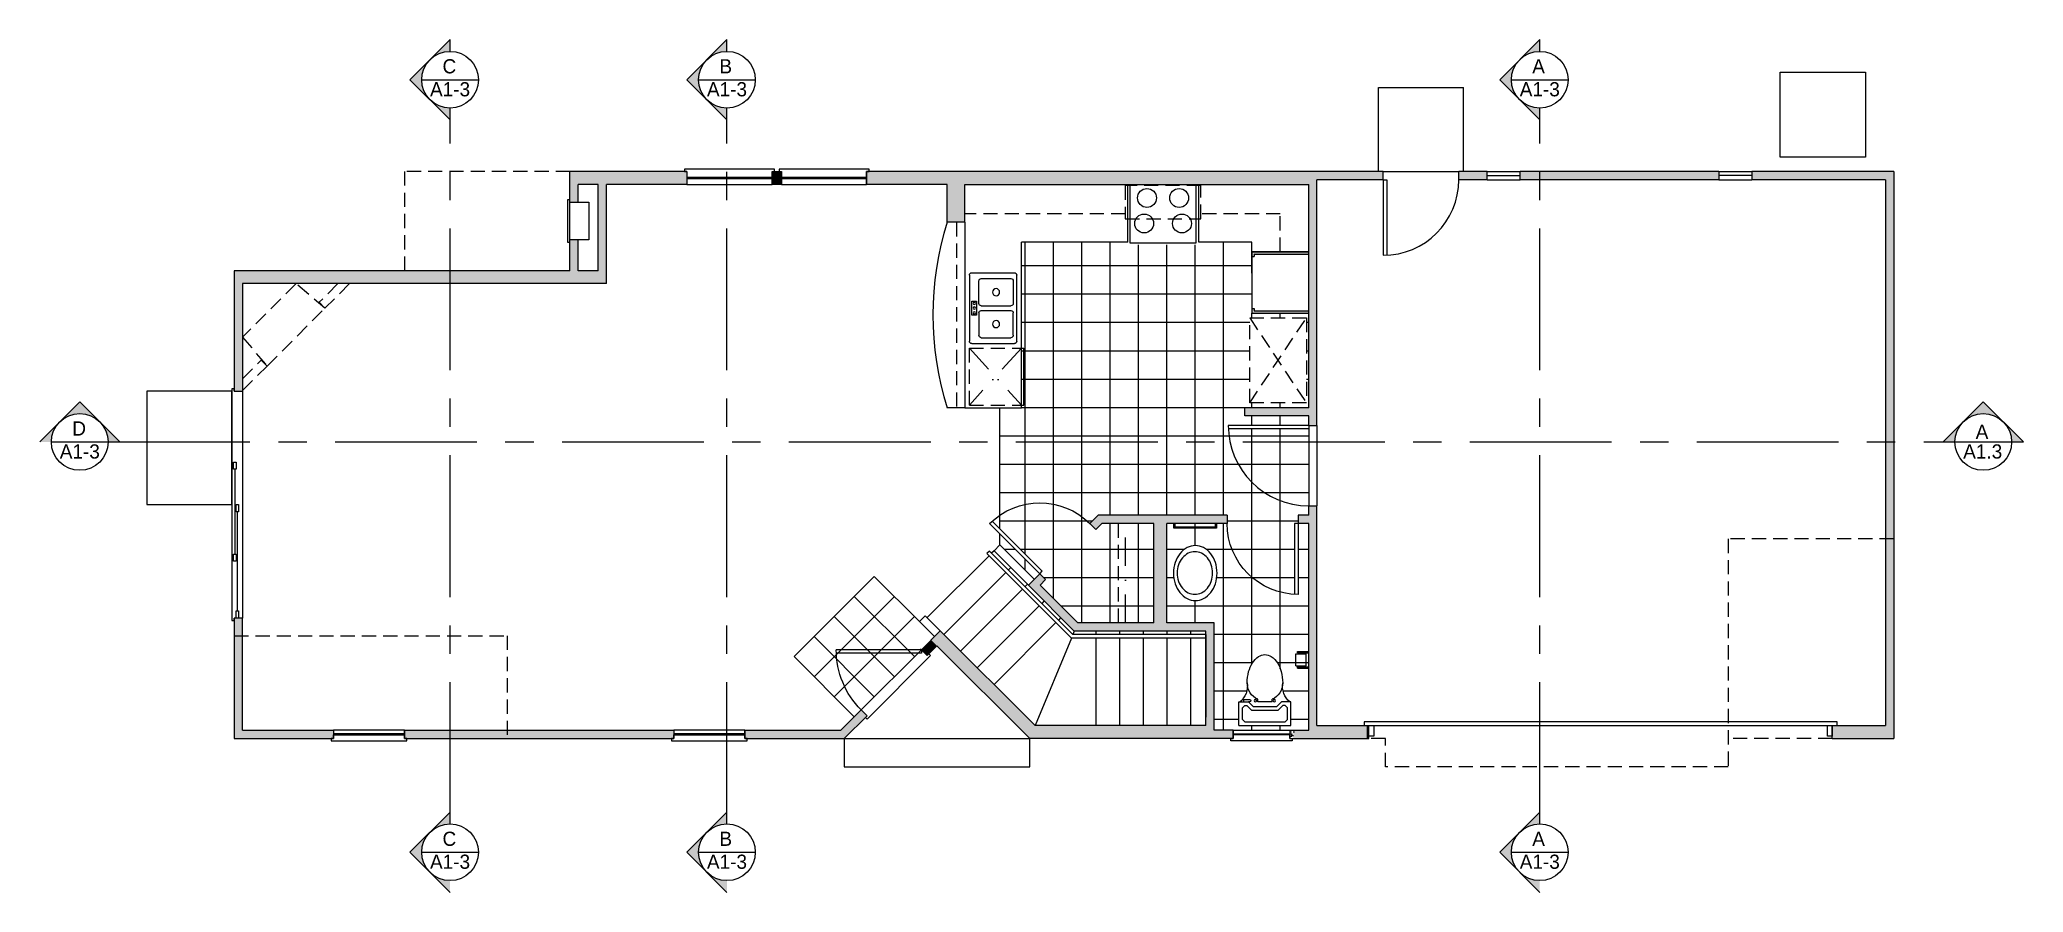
# Model space of a CAD drawing. Extents: x -784 to 55, y -305 to 56.
import ezdxf

# ---------------------------------------------------------------- set-up
doc = ezdxf.new("R2010")
doc.units = 0
doc.header["$LTSCALE"] = 48
doc.header["$MEASUREMENT"] = 0
for name, pattern in [('CENTER', [2, 1.25, -0.25, 0.25, -0.25]), ('DASHDOT2', [0.5, 0.25, -0.125, 0, -0.125]), ('HIDDEN2', [0.1875, 0.125, -0.0625])]:
    doc.linetypes.add(name, pattern=pattern)
doc.layers.get('0').update_dxf_attribs({"linetype": 'CONTINUOUS'})
for name, color, linetype in [('A-APPL', 14, 'CONTINUOUS'), ('A-BLDG-OUTLINE', 7, 'HIDDEN2'), ('A-BULK', 236, 'CONTINUOUS'), ('A-CAB-HI', 3, 'HIDDEN2'), ('A-CAB-LOW', 3, 'CONTINUOUS'), ('A-CONC', 7, 'CONTINUOUS'), ('A-DOOR-WDO', 1, 'CONTINUOUS'), ('A-DR', 1, 'CONTINUOUS'), ('A-FLOORING', 150, 'CONTINUOUS'), ('A-MISC', 6, 'CONTINUOUS'), ('A-PLUMB', 7, 'CONTINUOUS'), ('A-POCHE', 11, 'CONTINUOUS'), ('A-S&P', 3, 'DASHDOT2'), ('A-SECT-LINE', 6, 'CONTINUOUS'), ('A-STAIR', 3, 'CONTINUOUS'), ('A-WALL', 4, 'CONTINUOUS'), ('A-WALL-LOW', 7, 'CONTINUOUS'), ('FILLS', 1, 'CONTINUOUS')]:
    doc.layers.add(name, color=color, linetype=linetype)
doc.styles.add('ATT', font='txt')
doc.styles.get("Standard").update_dxf_attribs({"font": 'ERASMD.TTF', "height": 4.5})

# ---------------------------------------------------------------- blocks, each defined once
blk = doc.blocks.new('LF30-45')
for p, q in [((0, 1.06), (25.46, 26.52)), ((1.06, 0), (26.49, 25.43)), ((0, 1.06), (1.06, 0))]:
    blk.add_line(p, q)
blk.add_arc((0, 1.06), 36, 0, 45)
blk = doc.blocks.new('RT26')
at = {"layer": 'A-DOOR-WDO'}
for p, q in [((-1.5, 0), (-1.5, 29.96)), ((0, 0), (0, 30)), ((0, 0), (-1.5, 0))]:
    blk.add_line(p, q, dxfattribs=at)
blk.add_arc((0, 0), 30, 90, 180, dxfattribs=at)
blk = doc.blocks.new('A$C36AB04AC')
at = {"layer": 'A-DOOR-WDO'}
for p, q in [((0, 34), (-34, 34)), ((0, 34), (0, 32.5)), ((0, 32.5), (-33.96, 32.5))]:
    blk.add_line(p, q, dxfattribs=at)
blk.add_arc((0, 34), 34, 180, 270, dxfattribs=at)
blk = doc.blocks.new('15PTOI12')
at = {"color": 0, "linetype": 'ByBlock'}
for p, q in [((0, -11), (0, 11)), ((0, 11), (10, 11)), ((1.5, 8.5), (2.5, 9.5)), ((1.5, -8.5), (1.5, 8.5)), ((2.5, 9.5), (7.5, 9.5)), ((7.5, 9.5), (8.5, 8.5)), ((8.5, 8.5), (8.5, 7.62132)), ((10, 11), (10, 7)), ((6.5, 5.62132), (8.5, 7.62132)), ((6.5, -5.62132), (6.5, 5.62132)), ((8, 5), (10, 7)), ((8, -5), (8, 5)), ((10, 3), (10, -3)), ((10, 3), (11.126136, 3)), ((6.5, -5.62132), (8.5, -7.62132)), ((8, -5), (10, -7)), ((8.5, -8.5), (8.5, -7.62132)), ((10, -3), (11.126136, -3)), ((10, -6.5), (10, -7)), ((10, -11), (10, -7)), ((11, -9), (11, -6.5)), ((0, -11), (10, -11)), ((2.5, -9.5), (1.5, -8.5)), ((2.5, -9.5), (7.5, -9.5)), ((8.5, -8.5), (7.5, -9.5)), ((10, -9), (11, -9))]:
    blk.add_line(p, q, dxfattribs=at)
blk.add_lwpolyline([(18, -7.5, 0.063415), (22.795427, -6.889337, 0.076468), (26.485281, -5.303301, 0.107136), (29.197945, -2.662065, 0.147373), (30, 0, 0.147373), (29.197945, 2.662065, 0.107136), (26.485281, 5.303301, 0.076468), (22.795427, 6.889337, 0.063415), (18, 7.5, 0.063415)], format="xyb", dxfattribs=at)
for centre in [(10.5, 4), (10.5, -4)]:
    blk.add_circle(centre, 0.5, dxfattribs=at)
for centre, radius, start, end in [((16.779412, 16.411765), 8.994964, 221.088993, 277.798917), ((18, 0), 7.5, 90, 156.421822), ((10.5, -6.5), 0.5, 0, 180), ((16.779412, -16.411765), 8.994964, 82.201083, 138.911007), ((18, 0), 7.5, 203.578178, 270)]:
    blk.add_arc(centre, radius, start, end, dxfattribs=at)
at = {"color": 0, "linetype": 'ByBlock', "style": 'ATT'}
for tag, p, flags in [('ITEM', (0, -21), 3), ('ROOM_NUMBER', (0, -30), 1)]:
    blk.add_attdef(tag, p, '', height=6, dxfattribs=dict(at, flags=flags))
blk = doc.blocks.new('A$C32CF2DDC')
at = {"layer": 'A-PLUMB'}
for p, q in [((0, 1), (24, 1)), ((0, 0), (0, 1)), ((24, 0), (24, 1)), ((26, -21), (26, -3)), ((27, -2), (55, -2)), ((28.5, -17), (28.5, -4.5)), ((29.5, -3.5), (39, -3.5)), ((40, -17), (40, -4.5)), ((42, -17), (42, -4.5)), ((52.5, -3.5), (43, -3.5)), ((53.5, -17), (53.5, -4.5)), ((56, -21), (56, -3)), ((55, -22), (27, -22)), ((39, -18), (29.5, -18)), ((43, -18), (52.5, -18))]:
    blk.add_line(p, q, dxfattribs=at)
at = {"layer": 'A-PLUMB', "linetype": 'HIDDEN2'}
for p, q in [((0, -22), (0, 0)), ((24, -22), (24, 0)), ((0, -22), (24, -22))]:
    blk.add_line(p, q, dxfattribs=at)
at = {"layer": 'A-PLUMB'}
blk.add_lwpolyline([(38, -20.99), (44, -20.99), (44, -18.99), (38, -18.99)], close=True, dxfattribs=at)
for centre, radius in [((34.25, -10.75), 1.5), ((47.75, -10.75), 1.5), ((39, -19.99), 0.5), ((41, -19.99), 0.5), ((43, -19.99), 0.5)]:
    blk.add_circle(centre, radius, dxfattribs=at)
for centre, start, end in [((27, -3), 90, 180), ((29.5, -4.5), 90, 180), ((39, -4.5), 0, 90), ((43, -4.5), 90, 180), ((52.5, -4.5), 0, 90), ((55, -3), 0, 90), ((27, -21), 180, 270), ((29.5, -17), 180, 270), ((39, -17), 270, 0), ((43, -17), 180, 270), ((52.5, -17), 270, 0), ((55, -21), 270, 0)]:
    blk.add_arc(centre, 1, start, end, dxfattribs=at)
blk = doc.blocks.new('A$C1EA2646A')
at = {"layer": 'A-PLUMB'}
for points in [[(-9.21, 11.62, 0.12091), (-12.62, 10.78, 0.105127), (-15.73, 8.21, 0.088509), (-17.69, 4.56, 0.079519), (-18.42, 0, 0.079519), (-17.69, -4.56, 0.088509), (-15.73, -8.21, 0.105127), (-12.62, -10.78, 0.12091), (-9.21, -11.62, 0.12091), (-5.8, -10.78, 0.105127), (-2.7, -8.21, 0.088509), (-0.73, -4.56, 0.079519), (0, 0, 0.079519), (-0.73, 4.56, 0.088509), (-2.7, 8.21, 0.105127), (-5.8, 10.78, 0.12091)], [(-9.38, 9.03, 0.115836), (-12.18, 8.38, 0.104065), (-14.68, 6.4, 0.09084), (-16.29, 3.55, 0.083285), (-16.88, 0.03, 0.083285), (-16.29, -3.48, 0.09084), (-14.68, -6.33, 0.104065), (-12.18, -8.31, 0.115836), (-9.38, -8.97, 0.115836), (-6.58, -8.31, 0.104065), (-4.07, -6.33, 0.09084), (-2.47, -3.48, 0.083285), (-1.88, 0.03, 0.083285), (-2.47, 3.55, 0.09084), (-4.07, 6.4, 0.104065), (-6.58, 8.38, 0.115836)]]:
    blk.add_lwpolyline(points, format="xyb", close=True, dxfattribs=at)
blk = doc.blocks.new('T.P.')
at = {"layer": 'A-MISC', "linetype": 'Continuous'}
for p, q in [((-7, -4.75), (-7, 0)), ((-6.5, -4.75), (-6.5, 0)), ((-0.5, -4.75), (-0.5, 0)), ((0, -4.75), (0, 0)), ((-6.5, -4.75), (-7, -4.75)), ((-6, -4), (-6.5, -4)), ((-1, -1), (-6, -1)), ((-6, -5.5), (-6, -1)), ((-1, -5.5), (-6, -5.5)), ((-1, -5.5), (-1, -1)), ((-0.5, -4), (-1, -4)), ((0, -4.75), (-0.5, -4.75))]:
    blk.add_line(p, q, dxfattribs=at)

msp = doc.modelspace()

# ---------------------------------------------------------------- hatches: boundary and pattern name
at = {"layer": 'A-POCHE'}
h = msp.add_hatch(color=256, dxfattribs=at)
h.dxf.hatch_style = 1
h.paths.add_polyline_path([(-510.49, -5.5), (-510.49, 0), (-559.99, 0), (-559.99, -5.5)])
h = msp.add_hatch(color=256, dxfattribs=at)
h.dxf.hatch_style = 1
h.paths.add_polyline_path([(-470.49, 0), (-471.49, 0), (-474.49, 0), (-474.49, -5.5), (-470.49, -5.5)])
h = msp.add_hatch(color=256, dxfattribs=at)
h.dxf.hatch_style = 1
h.paths.add_polyline_path([(-434.49, 0), (-434.49, -5.5), (-247.5, -5.5), (-247.5, 0)])
h = msp.add_hatch(color=256, dxfattribs=at)
h.dxf.hatch_style = 1
h.paths.add_polyline_path([(-216, 0), (-247.5, 0), (-247.5, -5.5), (-247.5, -100), (-274.5, -100), (-274.5, -103.5), (-249.75, -103.5), (-247.5, -103.5), (-247.5, -107.5), (-244, -107.5), (-244, -3.5), (-216, -3.5)])
h = msp.add_hatch(color=256, dxfattribs=at)
h.dxf.hatch_style = 1
h.paths.add_polyline_path([(-172, -3.5), (-172, 0), (-184, 0), (-184, -3.5)])
h = msp.add_hatch(color=256, dxfattribs=at)
h.dxf.hatch_style = 1
h.paths.add_polyline_path([(-74, -3.5), (-74, 0), (-158, 0), (-158, -3.5)])
h = msp.add_hatch(color=256, dxfattribs=at)
h.dxf.hatch_style = 1
h.paths.add_polyline_path([(0, 0), (-60, 0), (-60, -3.5), (-3.5, -3.5), (-3.5, -155.5), (0, -155.5)])
h.paths.add_polyline_path([(0, -155.5), (-3.5, -155.5), (-3.5, -234.5), (-3.5, -240), (0, -240)])
h = msp.add_hatch(color=256, dxfattribs=at)
h.dxf.hatch_style = 1
h.paths.add_polyline_path([(-544.49, -5.5), (-547.99, -5.5), (-547.99, -42), (-544.49, -42)])
h.paths.add_polyline_path([(-556.49, -5.5), (-559.99, -5.5), (-559.99, -13), (-556.49, -13)])
h.paths.add_polyline_path([(-556.49, -29), (-559.99, -29), (-559.99, -30), (-559.99, -42), (-556.49, -42)])
h = msp.add_hatch(color=256, dxfattribs=at)
h.dxf.hatch_style = 1
h.paths.add_polyline_path([(-392.99, -5.5), (-400.49, -5.5), (-400.49, -21.5), (-392.99, -21.5)])
h = msp.add_hatch(color=256, dxfattribs=at)
h.dxf.hatch_style = 1
h.paths.add_polyline_path([(-247.5, -34), (-271.5, -34), (-271.5, -36), (-270.5, -36), (-270.5, -35), (-247.5, -35)])
h = msp.add_hatch(color=256, dxfattribs=at)
h.dxf.hatch_style = 1
h.paths.add_polyline_path([(-698.5, -47.5), (-698.5, -42), (-702, -42), (-702, -93), (-698.5, -93)])
h = msp.add_hatch(color=256, dxfattribs=at)
h.dxf.hatch_style = 1
h.paths.add_polyline_path([(-601.99, -42), (-602.99, -42), (-698.5, -42), (-698.5, -47.5), (-601.99, -47.5)])
h = msp.add_hatch(color=256, dxfattribs=at)
h.dxf.hatch_style = 1
h.paths.add_polyline_path([(-572.02, -42), (-601.99, -42), (-601.99, -47.5), (-572.02, -47.5)])
h = msp.add_hatch(color=256, dxfattribs=at)
h.dxf.hatch_style = 1
h.paths.add_polyline_path([(-544.49, -42), (-559.99, -42), (-571.99, -42), (-571.99, -47.5), (-544.49, -47.5)])
h = msp.add_hatch(color=256, dxfattribs=at)
h.dxf.hatch_style = 1
h.paths.add_polyline_path([(-247.5, -59), (-270.5, -59), (-270.5, -58), (-271.5, -58), (-271.5, -60), (-247.5, -60)])
h = msp.add_hatch(color=256, dxfattribs=at)
h.dxf.hatch_style = 1
h.paths.add_polyline_path([(-244, -141.5), (-247.5, -141.5), (-247.5, -145.5), (-252, -145.5), (-252, -149), (-244, -149)])
h.paths.add_polyline_path([(-244, -149), (-247.5, -149), (-247.5, -191), (-244, -191)])
h.paths.add_polyline_path([(-244, -191), (-247.5, -191), (-247.5, -236.5), (-254, -236.5), (-254, -240), (-253, -240), (-244, -240), (-244, -234.5)])
h = msp.add_hatch(color=256, dxfattribs=at)
h.dxf.hatch_style = 1
h.paths.add_polyline_path([(-282, -145.5), (-336.49, -145.5), (-340.02, -149.04), (-337.55, -151.51), (-335.04, -149), (-312.99, -149), (-282, -149)])
h = msp.add_hatch(color=256, dxfattribs=at)
h.dxf.hatch_style = 1
h.paths.add_polyline_path([(-307.49, -149), (-312.99, -149), (-312.99, -191), (-307.49, -191)])
h = msp.add_hatch(color=256, dxfattribs=at)
h.dxf.hatch_style = 1
h.paths.add_polyline_path([(-279.5, -240), (-279.5, -238.5), (-278, -238.5), (-278, -238), (-279.5, -238), (-279.5, -236.5), (-287.5, -236.5), (-287.5, -191), (-345.2, -191), (-361.12, -175.08), (-358.76, -172.72), (-361.24, -170.25), (-366.07, -175.08), (-346.65, -194.5), (-291, -194.5), (-291, -240)])
h = msp.add_hatch(color=256, dxfattribs=at)
h.dxf.hatch_style = 1
h.paths.add_polyline_path([(-702, -189), (-702, -190), (-702, -196.5), (-698.5, -196.5), (-698.5, -189)])
h.paths.add_polyline_path([(-698.5, -196.5), (-702, -196.5), (-702, -240), (-660, -240), (-660, -236.5), (-698.5, -236.5)])
h.paths.add_polyline_path([(-630, -236.5), (-630, -240), (-629, -240), (-610.71, -240), (-610.71, -236.5)])
h.paths.add_polyline_path([(-586.5, -240), (-586.5, -236.5), (-610.71, -236.5), (-610.71, -240)])
h = msp.add_hatch(color=256, dxfattribs=at)
h.dxf.hatch_style = 1
h.paths.add_polyline_path([(-404.74, -200.76), (-407.22, -198.28), (-411.35, -202.41), (-408.87, -204.89)])
h = msp.add_hatch(color=256, dxfattribs=at)
h.dxf.hatch_style = 1
h.paths.add_polyline_path([(-291, -234.5), (-363.22, -234.5), (-403.33, -194.39), (-407.22, -198.28), (-404.74, -200.76), (-365.5, -240), (-291, -240)])
h = msp.add_hatch(color=256, dxfattribs=at)
h.dxf.hatch_style = 1
h.paths.add_polyline_path([(-515.99, -240), (-515.99, -236.5), (-586.5, -236.5), (-586.5, -240)])
h.paths.add_polyline_path([(-485.99, -236.5), (-485.99, -240), (-443.99, -240), (-434.33, -230.34), (-436.8, -227.87), (-445.44, -236.5)])
h = msp.add_hatch(color=256, dxfattribs=at)
h.dxf.hatch_style = 1
h.paths.add_polyline_path([(-223, -234.5), (-225, -234.5), (-244, -234.5), (-244, -240), (-223, -240)])
h = msp.add_hatch(color=256, dxfattribs=at)
h.dxf.hatch_style = 1
h.paths.add_polyline_path([(-222, -234.5), (-223, -234.5), (-223, -240), (-222, -240)])
h = msp.add_hatch(color=256, dxfattribs=at)
h.dxf.hatch_style = 1
h.paths.add_polyline_path([(-26, -234.5), (-26, -240), (-3.5, -240), (-3.5, -234.5)])
h = msp.add_hatch(dxfattribs=at)
h.set_pattern_fill('AR-SAND,_O', color=256)
h.set_pattern_definition([(37.5, (0, 0), (-0.0629934, 1.926824), [0, -1.52, 0, -1.7, 0, -1.625]), (7.5, (0, 0), (1.769777, 2.822146), [0, -0.82, 0, -1.37, 0, -0.525]), (327.5, (-1.23, 0), (3.114142, 0.005659), [0, -0.5, 0, -1.8, 0, -2.35]), (317.5, (-1.23, 0), (3.006127, 0.877676), [0, -0.25, 0, -1.18, 0, -1.35])])
h.paths.add_polyline_path([(-255.5, -240), (-254.5, -240), (-253.66, -240), (-253.66, -236.5), (-255.5, -236.5)])
at = {"layer": 'A-SECT-LINE'}
h = msp.add_hatch(color=256, dxfattribs=at)
h.paths.add_polyline_path([(-610.71, 55.77), (-619.2, 47.28, -0.198912), (-610.71, 50.8)])
h.paths.add_polyline_path([(-619.2, 47.28), (-627.69, 38.8), (-619.2, 30.31, -0.198912), (-622.71, 38.8, -0.198912)])
h.paths.add_polyline_path([(-610.71, 26.8, -0.198912), (-619.2, 30.31), (-610.71, 21.83)])
h = msp.add_hatch(color=256, dxfattribs=at)
h.paths.add_polyline_path([(-493.58, 55.77), (-502.07, 47.28, -0.198912), (-493.58, 50.8)])
h.paths.add_polyline_path([(-502.07, 47.28), (-510.55, 38.8), (-502.07, 30.31, -0.198912), (-505.58, 38.8, -0.198912)])
h.paths.add_polyline_path([(-493.58, 26.8, -0.198912), (-502.07, 30.31), (-493.58, 21.83)])
h = msp.add_hatch(color=256, dxfattribs=at)
h.paths.add_polyline_path([(-149.74, 55.77), (-158.23, 47.28, -0.198912), (-149.74, 50.8)])
h.paths.add_polyline_path([(-158.23, 47.28), (-166.71, 38.8), (-158.23, 30.31, -0.198912), (-161.74, 38.8, -0.198912)])
h.paths.add_polyline_path([(-149.74, 26.8, -0.198912), (-158.23, 30.31), (-149.74, 21.83)])
h = msp.add_hatch(color=256, dxfattribs=at)
h.paths.add_polyline_path([(-750.37, -114.49), (-758.85, -106, -0.198912), (-755.34, -114.49)])
h.paths.add_polyline_path([(-758.85, -106), (-767.34, -97.52), (-775.82, -106, -0.198912), (-767.34, -102.49, -0.198912)])
h.paths.add_polyline_path([(-779.34, -114.49, -0.198912), (-775.82, -106), (-784.31, -114.49)])
h = msp.add_hatch(color=256, dxfattribs=at)
h.paths.add_polyline_path([(54.81, -114.49), (46.32, -106, -0.198912), (49.84, -114.49)])
h.paths.add_polyline_path([(46.32, -106), (37.84, -97.52), (29.35, -106, -0.198912), (37.84, -102.49, -0.198912)])
h.paths.add_polyline_path([(25.84, -114.49, -0.198912), (29.35, -106), (20.86, -114.49)])
h = msp.add_hatch(color=256, dxfattribs=at)
h.paths.add_polyline_path([(-610.71, -271.16), (-619.2, -279.65, -0.198912), (-610.71, -276.13)])
h.paths.add_polyline_path([(-619.2, -279.65), (-627.69, -288.13), (-619.2, -296.62, -0.198912), (-622.71, -288.13, -0.198912)])
h.paths.add_polyline_path([(-610.71, -300.13, -0.198912), (-619.2, -296.62), (-610.71, -305.1)])
h = msp.add_hatch(color=256, dxfattribs=at)
h.paths.add_polyline_path([(-493.58, -271.16), (-502.07, -279.65, -0.198912), (-493.58, -276.13)])
h.paths.add_polyline_path([(-502.07, -279.65), (-510.55, -288.13), (-502.07, -296.62, -0.198912), (-505.58, -288.13, -0.198912)])
h.paths.add_polyline_path([(-493.58, -300.13, -0.198912), (-502.07, -296.62), (-493.58, -305.1)])
h = msp.add_hatch(color=256, dxfattribs=at)
h.paths.add_polyline_path([(-149.74, -271.16), (-158.23, -279.65, -0.198912), (-149.74, -276.13)])
h.paths.add_polyline_path([(-158.23, -279.65), (-166.71, -288.13), (-158.23, -296.62, -0.198912), (-161.74, -288.13, -0.198912)])
h.paths.add_polyline_path([(-149.74, -300.13, -0.198912), (-158.23, -296.62), (-149.74, -305.1)])

# ---------------------------------------------------------------- linework, layer by layer
at = {"layer": 'A-APPL'}
for p, q in [((-323.1, -5.62), (-323.1, -30.22)), ((-295.1, -30.22), (-295.1, -5.62)), ((-323.1, -30.22), (-295.1, -30.22))]:
    msp.add_line(p, q, dxfattribs=at)
at = {"layer": 'A-APPL', "linetype": 'HIDDEN2'}
msp.add_lwpolyline([(-325.1, -20), (-293.1, -20), (-293.1, -6), (-325.1, -6)], close=True, dxfattribs=at)
for points in [[(-698.5, -70.13), (-688.13, -82.38), (-663.62, -57.87), (-675.87, -47.5), (-698.5, -70.13)], [(-272.45, -62), (-248.45, -62), (-248.45, -98), (-272.45, -98), (-272.45, -62), (-248.45, -98), (-272.45, -98), (-248.45, -62)]]:
    msp.add_lwpolyline(points, dxfattribs=at)
at = {"layer": 'A-APPL'}
for centre in [(-315.9, -11.23), (-302.3, -11.23), (-317.1, -22.03), (-301.1, -22.03)]:
    msp.add_circle(centre, 4, dxfattribs=at)
at = {"layer": 'A-BLDG-OUTLINE'}
for p, q in [((-559.99, 0), (-630, 0)), ((-630, 0), (-630, -42)), ((-26, -240), (-69, -240))]:
    msp.add_line(p, q, dxfattribs=at)
for points in [[(0, -155.5), (-70, -155.5), (-70, -252), (-215, -252), (-215, -240), (-223, -240)], [(-702, -196.5), (-586.5, -196.5), (-586.5, -240)]]:
    msp.add_lwpolyline(points, dxfattribs=at)
at = {"layer": 'A-BULK'}
msp.add_line((-443.99, -240), (-365.5, -240), dxfattribs=at)
at = {"layer": 'A-CAB-HI'}
for p, q in [((-325.1, -18), (-392.99, -18)), ((-259.5, -18), (-293.06, -18)), ((-259.5, -34), (-259.5, -18))]:
    msp.add_line(p, q, dxfattribs=at)
at = {"layer": 'A-CAB-LOW'}
for p, q in [((-324, -30), (-324, -6)), ((-294, -30), (-294, -6)), ((-324, -30), (-368.99, -30)), ((-368.99, -100), (-368.99, -30)), ((-271.5, -30), (-294, -30)), ((-271.5, -43), (-271.5, -30)), ((-247.5, -34), (-271.5, -34)), ((-271.5, -34), (-247.5, -34)), ((-271.5, -34), (-271.5, -60)), ((-271.5, -36), (-270.5, -36)), ((-270.5, -35), (-270.5, -36)), ((-270.5, -35), (-247.5, -35)), ((-271.5, -58), (-270.5, -58)), ((-270.5, -58), (-270.5, -59)), ((-271.5, -60), (-247.5, -60)), ((-270.5, -59), (-247.5, -59)), ((-392.99, -100), (-368.99, -100))]:
    msp.add_line(p, q, dxfattribs=at)
at = {"layer": 'A-CONC'}
for p, q in [((-218, 0), (-218, 35.5)), ((-218, 35.5), (-182, 35.5)), ((-182, 0), (-182, 35.5))]:
    msp.add_line(p, q, dxfattribs=at)
for points in [[(-48, 6), (-48, 42), (-12, 42), (-12, 6)], [(-703, -93), (-739, -93), (-739, -141), (-703, -141)]]:
    msp.add_lwpolyline(points, close=True, dxfattribs=at)
msp.add_lwpolyline([(-443.99, -240), (-443.99, -252), (-365.5, -252), (-365.5, -240)], dxfattribs=at)
at = {"layer": 'A-DOOR-WDO'}
for p, q in [((-216, 0), (-184, 0)), ((-216, -3.5), (-216, -35.5)), ((-216, -3.5), (-214.5, -3.5)), ((-214.5, -3.5), (-214.5, -35.46)), ((-247.5, -107.5), (-247.5, -141.5)), ((-244, -107.5), (-244, -141.5))]:
    msp.add_line(p, q, dxfattribs=at)
for points in [[(-474.49, 0), (-473.49, 0), (-473.49, 1), (-511.49, 1), (-511.49, 0), (-510.49, 0), (-510.49, -5.5), (-474.49, -5.5), (-474.49, 0), (-474.49, -2.5), (-510.49, -2.5), (-510.49, -3), (-474.49, -3)], [(-434.49, 0), (-433.49, 0), (-433.49, 1), (-471.49, 1), (-471.49, 0), (-470.49, 0), (-470.49, -5.5), (-434.49, -5.5), (-434.49, 0), (-434.49, -2.5), (-470.49, -2.5), (-470.49, -3), (-434.49, -3)], [(-702, -93), (-702, -92), (-703, -92), (-703, -190), (-702, -190), (-702, -189)], [(-434.33, -230.34), (-435.04, -231.05), (-434.33, -231.76), (-407.46, -204.89), (-408.17, -204.18), (-408.87, -204.89)], [(-660, -240), (-661, -240), (-661, -241), (-629, -241), (-629, -240), (-630, -240), (-630, -236.5), (-660, -236.5), (-660, -240), (-660, -238.5), (-630, -238.5), (-630, -238), (-660, -238)], [(-515.99, -240), (-516.99, -240), (-516.99, -241), (-484.99, -241), (-484.99, -240), (-485.99, -240), (-485.99, -236.5), (-515.99, -236.5), (-515.99, -240), (-515.99, -238.5), (-485.99, -238.5), (-485.99, -238), (-515.99, -238)], [(-255.5, -240), (-254.5, -240), (-254.5, -241), (-280.5, -241), (-280.5, -240), (-279.5, -240), (-279.5, -236.5), (-255.5, -236.5), (-255.5, -240), (-255.5, -238.5), (-279.5, -238.5), (-279.5, -238), (-255.5, -238)]]:
    msp.add_lwpolyline(points, dxfattribs=at)
for points in [[(-24, -234.5), (-24, -233), (-224, -233), (-224, -234.5)], [(-222, -234.5), (-220, -234.5), (-220, -239), (-222, -239)], [(-28, -234.5), (-26, -234.5), (-26, -239), (-28, -239)]]:
    msp.add_lwpolyline(points, close=True, dxfattribs=at)
msp.add_arc((-216, -3.5), 32, 270, 0, dxfattribs=at)
at = {"layer": 'A-DR'}
for p, q in [((-698.5, -93), (-698.5, -189)), ((-701.75, -126), (-701.75, -162)), ((-700.75, -144), (-700.75, -186))]:
    msp.add_line(p, q, dxfattribs=at)
for points in [[(-702.25, -126), (-702.25, -123), (-701.25, -123), (-701.25, -126)], [(-701.25, -144), (-701.25, -141), (-700.25, -141), (-700.25, -144)], [(-702.25, -165), (-702.25, -162), (-701.25, -162), (-701.25, -165)], [(-701.25, -189), (-701.25, -186), (-700.25, -186), (-700.25, -189)]]:
    msp.add_lwpolyline(points, close=True, dxfattribs=at)
at = {"layer": 'A-FLOORING'}
for p, q in [((-367.5, -161.86), (-367.5, -30)), ((-355.5, -180.7), (-355.5, -30)), ((-343.5, -191), (-343.5, -30)), ((-331.5, -145.5), (-331.5, -30)), ((-319.5, -145.5), (-319.5, -31)), ((-307.5, -145.5), (-307.5, -31)), ((-295.5, -145.5), (-295.5, -31)), ((-283.5, -145.5), (-283.5, -30)), ((-271.5, -40), (-368.99, -40)), ((-271.5, -52), (-368.99, -52)), ((-272.45, -64), (-368.99, -64)), ((-271.5, -62), (-271.5, -60)), ((-259.5, -62), (-259.5, -60)), ((-247.5, -64), (-248.45, -64)), ((-272.45, -76), (-368.99, -76)), ((-247.5, -76), (-248.45, -76)), ((-272.45, -88), (-368.99, -88)), ((-247.5, -88), (-248.45, -88)), ((-378.12, -151.24), (-378.12, -100)), ((-274.5, -100), (-368.99, -100)), ((-271.5, -100), (-271.5, -98)), ((-259.5, -100), (-259.5, -98)), ((-271.5, -107.5), (-271.5, -103.5)), ((-271.5, -208.34), (-271.5, -109)), ((-259.5, -107.5), (-259.5, -103.5)), ((-259.5, -210.46), (-259.5, -109)), ((-247.5, -112), (-378.12, -112)), ((-247.5, -124), (-378.12, -124)), ((-247.5, -136), (-378.12, -136)), ((-338.99, -148), (-378.12, -148)), ((-331.5, -191), (-331.5, -149)), ((-319.5, -191), (-319.5, -149)), ((-295.5, -158.39), (-295.5, -149)), ((-283.5, -236.5), (-283.5, -149)), ((-252, -148), (-282, -148)), ((-378.12, -158.08), (-378.12, -153.37)), ((-371.49, -160), (-376.2, -160)), ((-312.99, -160), (-369.36, -160)), ((-367.5, -168.7), (-367.5, -163.99)), ((-300.11, -160), (-307.49, -160)), ((-253.5, -160), (-290.79, -160)), ((-247.5, -160), (-252, -160)), ((-431.26, -171.41), (-465.2, -205.35)), ((-412.17, -190.5), (-431.26, -171.41)), ((-312.99, -172), (-359.49, -172)), ((-304.52, -172), (-307.49, -172)), ((-253.5, -172), (-286.37, -172)), ((-247.5, -172), (-252, -172)), ((-422.77, -179.9), (-456.71, -213.84)), ((-414.29, -205.35), (-439.74, -179.9)), ((-312.99, -184), (-352.2, -184)), ((-247.5, -184), (-307.49, -184)), ((-295.5, -191), (-295.5, -181.61)), ((-422.77, -213.84), (-448.23, -188.38)), ((-414.29, -188.38), (-448.23, -222.32)), ((-431.26, -222.32), (-456.71, -196.87)), ((-247.5, -196), (-287.5, -196)), ((-439.74, -230.81), (-465.2, -205.35)), ((-411.35, -202.41), (-436.8, -227.87)), ((-271.29, -208), (-287.5, -208)), ((-247.5, -208), (-260.71, -208)), ((-273.71, -220), (-287.5, -220)), ((-247.5, -220), (-258.29, -220)), ((-277, -232), (-287.5, -232)), ((-271.5, -236.5), (-271.5, -234.5)), ((-259.5, -236.5), (-259.5, -234.5)), ((-247.5, -232), (-255, -232))]:
    msp.add_line(p, q, dxfattribs=at)
at = {"layer": 'A-MISC'}
for p, q in [((-172, 0), (-158, 0)), ((-74, 0), (-60, 0)), ((-172, -1.75), (-158, -1.75)), ((-172, -3.5), (-158, -3.5)), ((-60, -1.75), (-74, -1.75)), ((-74, -3.5), (-60, -3.5))]:
    msp.add_line(p, q, dxfattribs=at)
at = {"layer": 'A-PLUMB', "linetype": 'DASHDOT2'}
for p, q in [((-368.99, -74.86), (-390.99, -98.86)), ((-390.99, -74.86), (-368.99, -98.86))]:
    msp.add_line(p, q, dxfattribs=at)
at = {"layer": 'A-PLUMB'}
msp.add_lwpolyline([(-559.99, -13), (-559.99, -12), (-560.99, -12), (-560.99, -30), (-559.99, -30), (-559.99, -29)], dxfattribs=at)
msp.add_lwpolyline([(-559.99, -13), (-551.99, -13), (-551.99, -29), (-559.99, -29)], close=True, dxfattribs=at)
at = {"layer": 'A-S&P', "linetype": 'HIDDEN2'}
msp.add_line((-327.99, -191), (-327.99, -149), dxfattribs=at)
at = {"layer": 'A-S&P', "linetype": 'DASHDOT2'}
msp.add_line((-324.99, -191), (-324.99, -149), dxfattribs=at)
at = {"layer": 'A-SECT-LINE'}
for p, q in [((-610.71, 55.77), (-627.69, 38.8)), ((-610.71, 50.8), (-610.71, 55.77)), ((-493.58, 55.77), (-510.55, 38.8)), ((-493.58, 50.8), (-493.58, 55.77)), ((-149.74, 55.77), (-166.71, 38.8)), ((-149.74, 50.8), (-149.74, 55.77)), ((-610.71, 21.83), (-627.69, 38.8)), ((-622.71, 38.8), (-598.71, 38.8)), ((-493.58, 21.83), (-510.55, 38.8)), ((-505.58, 38.8), (-481.58, 38.8)), ((-149.74, 21.83), (-166.71, 38.8)), ((-161.74, 38.8), (-137.74, 38.8)), ((-784.31, -114.49), (-767.34, -97.52)), ((-750.37, -114.49), (-767.34, -97.52)), ((20.86, -114.49), (37.84, -97.52)), ((54.81, -114.49), (37.84, -97.52)), ((-779.34, -114.49), (-755.34, -114.49)), ((-755.34, -114.49), (-750.37, -114.49)), ((25.84, -114.49), (49.84, -114.49)), ((49.84, -114.49), (54.81, -114.49)), ((-610.71, -271.16), (-627.69, -288.13)), ((-610.71, -276.13), (-610.71, -271.16)), ((-493.58, -271.16), (-510.55, -288.13)), ((-493.58, -276.13), (-493.58, -271.16)), ((-149.74, -271.16), (-166.71, -288.13)), ((-149.74, -276.13), (-149.74, -271.16)), ((-610.71, -305.1), (-627.69, -288.13)), ((-622.71, -288.13), (-598.71, -288.13)), ((-493.58, -305.1), (-510.55, -288.13)), ((-505.58, -288.13), (-481.58, -288.13)), ((-149.74, -305.1), (-166.71, -288.13)), ((-161.74, -288.13), (-137.74, -288.13))]:
    msp.add_line(p, q, dxfattribs=at)
at = {"layer": 'A-SECT-LINE', "linetype": 'CENTER'}
for p, q in [((-610.71, -276.13), (-610.71, 26.8)), ((-493.58, -276.13), (-493.58, 26.8)), ((-149.74, -276.13), (-149.74, 26.8)), ((-755.34, -114.49), (25.84, -114.49))]:
    msp.add_line(p, q, dxfattribs=at)
at = {"layer": 'A-SECT-LINE'}
for centre in [(-610.71, 38.8), (-493.58, 38.8), (-149.74, 38.8), (-767.34, -114.49), (37.84, -114.49), (-610.71, -288.13), (-493.58, -288.13), (-149.74, -288.13)]:
    msp.add_circle(centre, 12, dxfattribs=at)
at = {"layer": 'A-STAIR'}
for p, q in [((-382.72, -162.68), (-408.88, -188.84)), ((-382.57, -160.7), (-383.63, -161.76)), ((-347.9, -197.5), (-383.63, -161.76)), ((-347.27, -196), (-382.57, -160.7)), ((-380.59, -160.56), (-381.66, -161.62)), ((-373.52, -167.63), (-374.58, -168.69)), ((-375.64, -169.75), (-401.81, -195.91)), ((-366.45, -174.7), (-367.51, -175.76)), ((-368.57, -176.82), (-394.74, -202.99)), ((-361.5, -183.89), (-387.67, -210.06)), ((-359.38, -181.77), (-360.44, -182.83)), ((-354.43, -190.96), (-380.59, -217.13)), ((-352.31, -188.84), (-353.37, -189.9)), ((-347.9, -197.5), (-363.22, -234.5)), ((-291, -197.5), (-347.9, -197.5)), ((-346.65, -194.5), (-347.27, -196)), ((-291, -196), (-347.27, -196)), ((-337.5, -194.5), (-337.5, -196)), ((-337.5, -197.5), (-337.5, -234.5)), ((-327.5, -194.5), (-327.5, -196)), ((-327.5, -197.5), (-327.5, -234.5)), ((-317.5, -194.5), (-317.5, -196)), ((-317.5, -197.5), (-317.5, -234.5)), ((-307.5, -194.5), (-307.5, -196)), ((-307.5, -197.5), (-307.5, -234.5)), ((-297.5, -194.5), (-297.5, -196)), ((-297.5, -197.5), (-297.5, -234.5)), ((-291, -196), (-291, -231))]:
    msp.add_line(p, q, dxfattribs=at)
at = {"layer": 'A-WALL'}
for p, q in [((-510.49, 0), (-559.99, 0)), ((-559.99, -42), (-559.99, 0)), ((-510.49, 0), (-510.49, -5.5)), ((-216, 0), (-434.49, 0)), ((-434.49, 0), (-434.49, -5.5)), ((-216, -3.5), (-216, 0)), ((-172, 0), (-184, 0)), ((-184, -3.5), (-184, 0)), ((-172, -3.5), (-172, 0)), ((-74, 0), (-158, 0)), ((-158, -3.5), (-158, 0)), ((-74, 0), (-74, -3.5)), ((0, 0), (-60, 0)), ((-60, 0), (-60, -3.5)), ((0, 0), (0, -240)), ((-547.99, -5.5), (-556.49, -5.5)), ((-556.49, -13), (-556.49, -5.5)), ((-547.99, -42), (-547.99, -5.5)), ((-510.49, -5.5), (-544.49, -5.5)), ((-544.49, -47.5), (-544.49, -5.5)), ((-400.49, -5.5), (-434.49, -5.5)), ((-400.49, -21.5), (-400.49, -5.5)), ((-392.99, -21.5), (-392.99, -5.5)), ((-392.99, -5.5), (-247.5, -5.5)), ((-247.5, -100), (-247.5, -5.5)), ((-216, -3.5), (-244, -3.5)), ((-244, -107.5), (-244, -3.5)), ((-172, -3.5), (-184, -3.5)), ((-74, -3.5), (-158, -3.5)), ((-3.5, -3.5), (-60, -3.5)), ((-3.5, -3.5), (-3.5, -234.5)), ((-392.99, -21.5), (-400.49, -21.5)), ((-556.49, -42), (-556.49, -29)), ((-702, -42), (-702, -93)), ((-559.99, -42), (-702, -42)), ((-698.5, -47.5), (-698.5, -93)), ((-544.49, -47.5), (-698.5, -47.5)), ((-547.99, -42), (-556.49, -42)), ((-702, -93), (-698.5, -93)), ((-247.5, -100), (-274.5, -100)), ((-274.5, -103.5), (-274.5, -100)), ((-249.75, -103.5), (-274.5, -103.5)), ((-247.5, -103.5), (-252, -103.5)), ((-247.5, -107.5), (-247.5, -103.5)), ((-247.5, -107.5), (-244, -107.5)), ((-247.5, -145.5), (-247.5, -141.5)), ((-247.5, -141.5), (-244, -141.5)), ((-244, -234.5), (-244, -141.5)), ((-336.49, -145.5), (-340.02, -149.04)), ((-337.55, -151.51), (-340.02, -149.04)), ((-335.04, -149), (-337.55, -151.51)), ((-282, -145.5), (-336.49, -145.5)), ((-312.99, -149), (-335.04, -149)), ((-312.99, -191), (-312.99, -149)), ((-282, -149), (-307.49, -149)), ((-307.49, -191), (-307.49, -149)), ((-282, -145.5), (-282, -149)), ((-247.5, -145.5), (-252, -145.5)), ((-252, -145.5), (-252, -149)), ((-247.5, -149), (-252, -149)), ((-247.5, -236.5), (-247.5, -149)), ((-361.24, -170.25), (-366.07, -175.08)), ((-346.65, -194.5), (-366.07, -175.08)), ((-358.76, -172.72), (-361.24, -170.25)), ((-358.76, -172.72), (-361.12, -175.08)), ((-345.2, -191), (-361.12, -175.08)), ((-702, -189), (-702, -240)), ((-698.5, -189), (-702, -189)), ((-698.5, -236.5), (-698.5, -189)), ((-312.99, -191), (-345.2, -191)), ((-287.5, -191), (-307.49, -191)), ((-287.5, -236.5), (-287.5, -191)), ((-411.35, -202.41), (-403.33, -194.39)), ((-408.87, -204.89), (-404.74, -200.76)), ((-365.5, -240), (-404.74, -200.76)), ((-363.22, -234.5), (-403.33, -194.39)), ((-291, -194.5), (-346.65, -194.5)), ((-291, -234.5), (-291, -194.5)), ((-408.87, -204.89), (-411.7, -202.06)), ((-445.44, -236.5), (-436.8, -227.87)), ((-443.99, -240), (-434.33, -230.34)), ((-436.8, -227.87), (-434.33, -230.34)), ((-291, -234.5), (-363.22, -234.5)), ((-244, -234.5), (-222, -234.5)), ((-222, -240), (-222, -234.5)), ((-26, -240), (-26, -234.5)), ((-26, -234.5), (-3.5, -234.5)), ((-702, -240), (-660, -240)), ((-698.5, -236.5), (-660, -236.5)), ((-660, -236.5), (-660, -240)), ((-630, -236.5), (-630, -240)), ((-630, -236.5), (-515.99, -236.5)), ((-630, -240), (-515.99, -240)), ((-515.99, -236.5), (-515.99, -240)), ((-485.99, -236.5), (-485.99, -240)), ((-485.99, -236.5), (-445.44, -236.5)), ((-485.99, -240), (-443.99, -240)), ((-279.5, -240), (-365.5, -240)), ((-279.5, -236.5), (-287.5, -236.5)), ((-279.5, -236.5), (-279.5, -240)), ((-255.5, -236.5), (-255.5, -240)), ((-255.5, -236.5), (-247.5, -236.5)), ((-255.5, -240), (-222, -240)), ((-26, -240), (0, -240))]:
    msp.add_line(p, q, dxfattribs=at)
at = {"layer": 'A-WALL', "linetype": 'HIDDEN2'}
for p, q in [((-658.19, -47.5), (-666.09, -55.4)), ((-653.25, -47.5), (-663.62, -57.87)), ((-666.09, -55.4), (-663.62, -57.87)), ((-698.5, -87.81), (-690.6, -79.91)), ((-698.5, -92.75), (-688.13, -82.38)), ((-690.6, -79.91), (-688.13, -82.38)), ((-690.6, -79.91), (-688.13, -82.38))]:
    msp.add_line(p, q, dxfattribs=at)
at = {"layer": 'A-WALL'}
msp.add_lwpolyline([(-474.49, 0), (-470.49, 0), (-470.49, -5.5), (-474.49, -5.5)], close=True, dxfattribs=at)
at = {"layer": 'A-WALL-LOW', "linetype": 'HIDDEN2'}
msp.add_line((-396.49, -21.5), (-396.49, -100), dxfattribs=at)
at = {"layer": 'A-WALL-LOW'}
for p, q in [((-392.99, -21.5), (-392.99, -100)), ((-392.99, -100), (-400.49, -100)), ((-380.59, -160.56), (-378.12, -158.08)), ((-363.6, -172.61), (-378.12, -158.08)), ((-366.07, -175.08), (-380.59, -160.56)), ((-412.17, -190.5), (-409.69, -188.03)), ((-405.8, -196.87), (-412.17, -190.5)), ((-403.33, -194.39), (-409.69, -188.03))]:
    msp.add_line(p, q, dxfattribs=at)
msp.add_arc((-275.11, -60.75), 131.38, 162.61738, 197.38262, dxfattribs=at)
at = {"layer": 'FILLS'}
for p, q in [((-304.49, -151), (-304.49, -149)), ((-286.49, -151), (-304.49, -151)), ((-303.99, -150.5), (-303.99, -149)), ((-286.99, -150.5), (-303.99, -150.5)), ((-286.99, -149), (-286.99, -150.5)), ((-286.49, -149), (-286.49, -151))]:
    msp.add_line(p, q, dxfattribs=at)

# ---------------------------------------------------------------- block references
at = {"layer": 'A-DOOR-WDO'}
msp.add_blockref('A$C36AB04AC', (-247.5, -141.5), dxfattribs=at)
at = {"layer": 'A-DOOR-WDO', "xscale": -1}
for name, p, rotation in [('RT26', (-361.24, -170.25), 44.99999999999881), ('RT26', (-252, -149), 180), ('LF30-45', (-410.6, -203.16), 44.9999999999263)]:
    msp.add_blockref(name, p, dxfattribs=dict(at, rotation=rotation))
at = {"layer": 'A-PLUMB', "xscale": -1, "rotation": 270}
for name, p in [('A$C32CF2DDC', (-368.99, -98.86)), ('15PTOI12', (-266, -234.5))]:
    msp.add_blockref(name, p, dxfattribs=at)
at = {"layer": 'A-PLUMB'}
msp.add_blockref('A$C1EA2646A', (-286.24, -170), dxfattribs=at)
at = {"layer": 'A-POCHE', "rotation": 270}
msp.add_blockref('T.P.', (-247.5, -210.23), dxfattribs=at)

# ---------------------------------------------------------------- texts
at = {"layer": 'A-SECT-LINE'}
for s, p in [('C', (-613.9, 41.5)), ('B', (-496.77, 41.5)), ('A', (-152.93, 41.5)), ('A1-3', (-619.18, 31.78)), ('A1-3', (-502.04, 31.78)), ('A1-3', (-158.21, 31.78)), ('D', (-770.52, -111.79)), ('A', (34.65, -113.18)), ('A1-3', (-775.8, -121.51)), ('A1.3', (29.37, -121.51)), ('C', (-613.9, -285.43)), ('B', (-496.77, -285.43)), ('A', (-152.93, -285.43)), ('A1-3', (-619.18, -295.15)), ('A1-3', (-502.04, -295.15)), ('A1-3', (-158.21, -295.15))]:
    msp.add_text(s, height=6, dxfattribs=at).set_placement(p)

doc.saveas('drawing.dxf')
